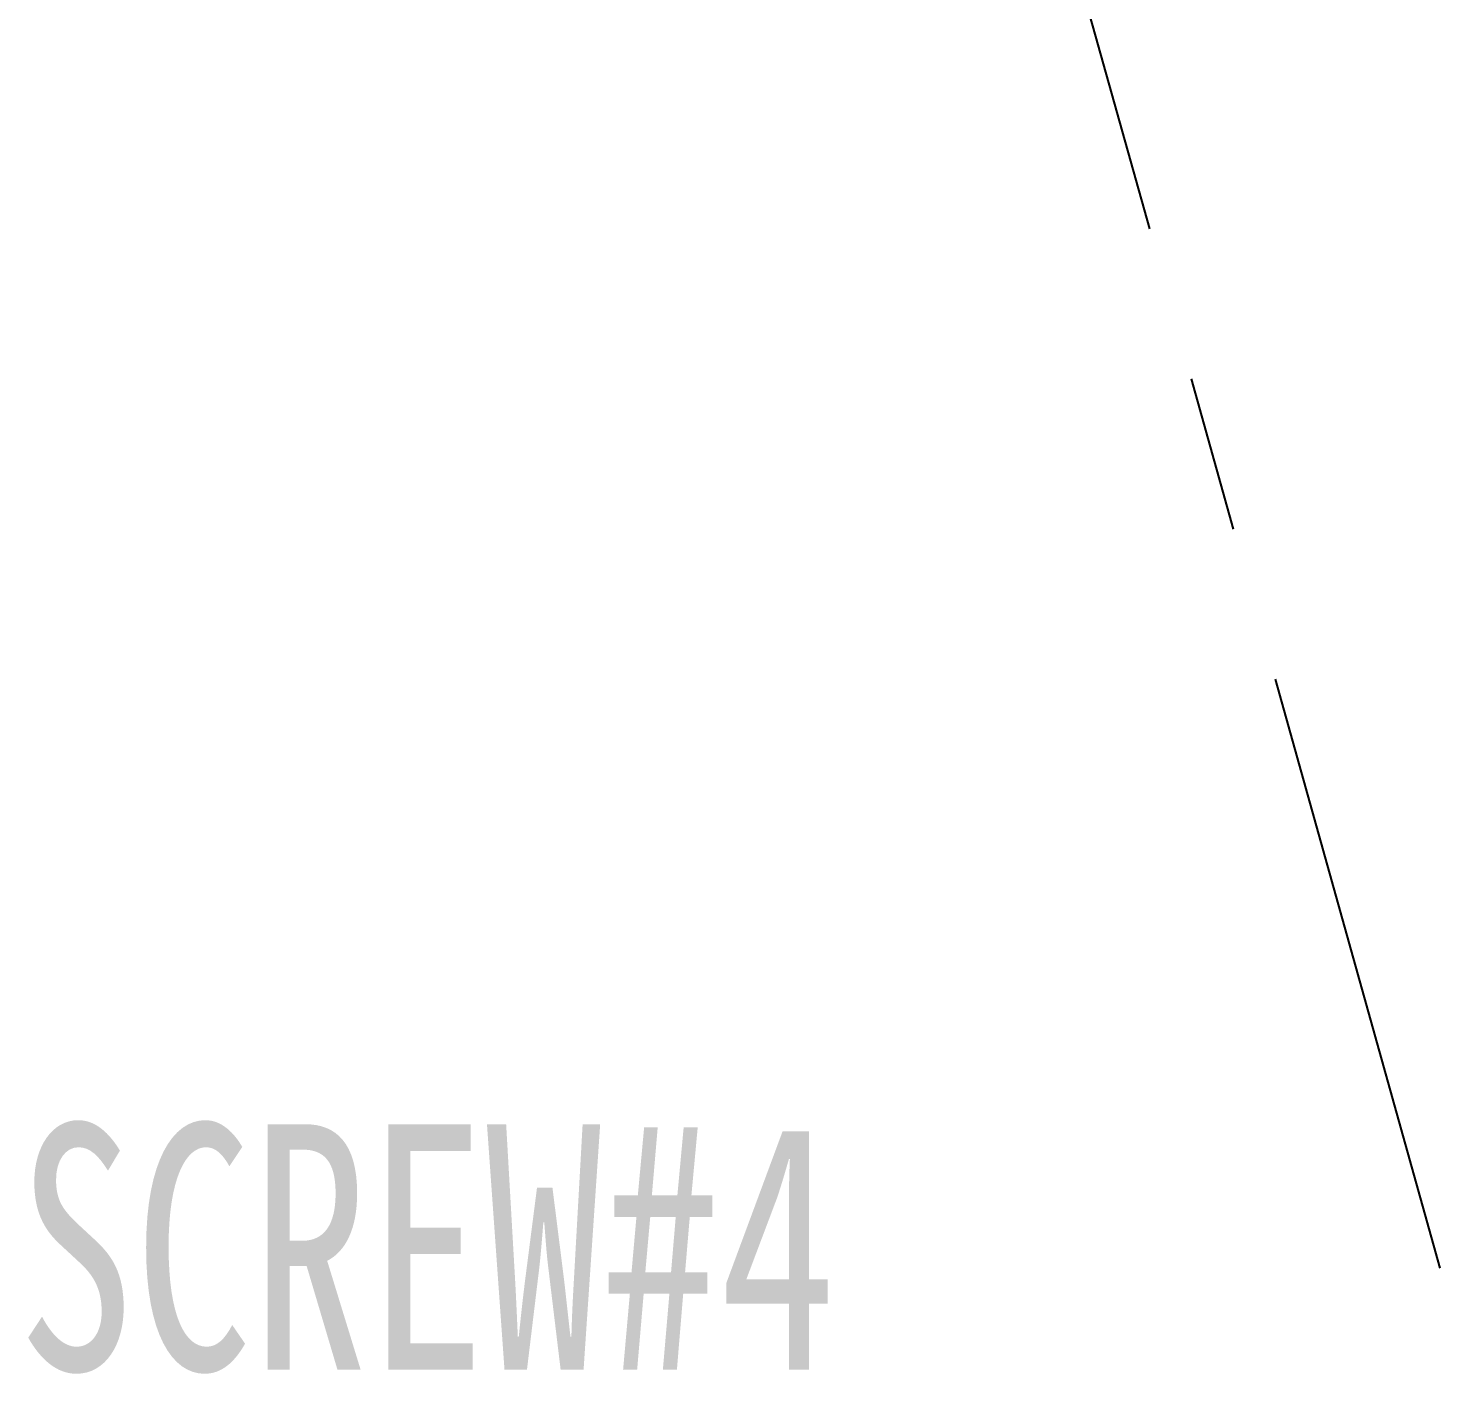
# Paper-space layout '시트2-ENG' of a CAD drawing. Header units: inches. Extents: x 0.2 to 16.3, y 0.2 to 11.5.
# Drawn here: x 1.573 to 2.478, y 5.83 to 6.693 of the extents above; entities that cross this region are included whole.
import ezdxf

# ---------------------------------------------------------------- set-up
doc = ezdxf.new("R2010")
doc.units = ezdxf.units.IN
doc.header["$MEASUREMENT"] = 0
doc.linetypes.add('CENTERX2', pattern=[0.8, 0.5, -0.1, 0.1, -0.1])
doc.layers.add('CENTER_LINE', color=7, linetype='CENTERX2')
doc.styles.add('SLDTEXTSTYLE0', font='TXT', dxfattribs={"width": 0.7})
doc.dimstyles.new('SLDDIMSTYLE7', dxfattribs={"dimtxt": 0.18, "dimasz": 0.13, "dimexe": 0, "dimexo": 0.0625, "dimgap": 0, "dimtad": 0, "dimtih": 1, "dimtoh": 1, "dimdec": 0, "dimrnd": 1e-09, "dimzin": 0, "dimdsep": 46, "dimtxsty": 'Standard', "dimsah": 1, "dimcen": 0.09, "dimadec": 0, "dimazin": 0, "dimtfac": 0.13, "dimtdec": 0, "dimtofl": 0, "dimtmove": 0, "dimatfit": 3, "dimfxl": 1, "dimfrac": 2, "dimtolj": 1, "dimtzin": 0, "dimarcsym": 0})

# ---------------------------------------------------------------- blocks, each defined once
blk = doc.blocks.new('SW_NOTE_0_20')
at = {"layer": 'CENTER_LINE', "color": 0, "insert": (-0.91192, 0.09238), "char_height": 0.15748, "attachment_point": 1, "style": 'SLDTEXTSTYLE0'}
blk.add_mtext('SCREW#4', dxfattribs=at)

psp = doc.layouts.new('시트2-ENG')

# ---------------------------------------------------------------- block references
at = {"layer": 'CENTER_LINE'}
psp.add_blockref('SW_NOTE_0_20', (2.47772, 5.89811), dxfattribs=at)

# ---------------------------------------------------------------- leaders
psp.add_leader([(2.15699, 7.0463), (2.47772, 5.89811)], dimstyle='SLDDIMSTYLE7', dxfattribs=at)

doc.saveas('drawing.dxf')
